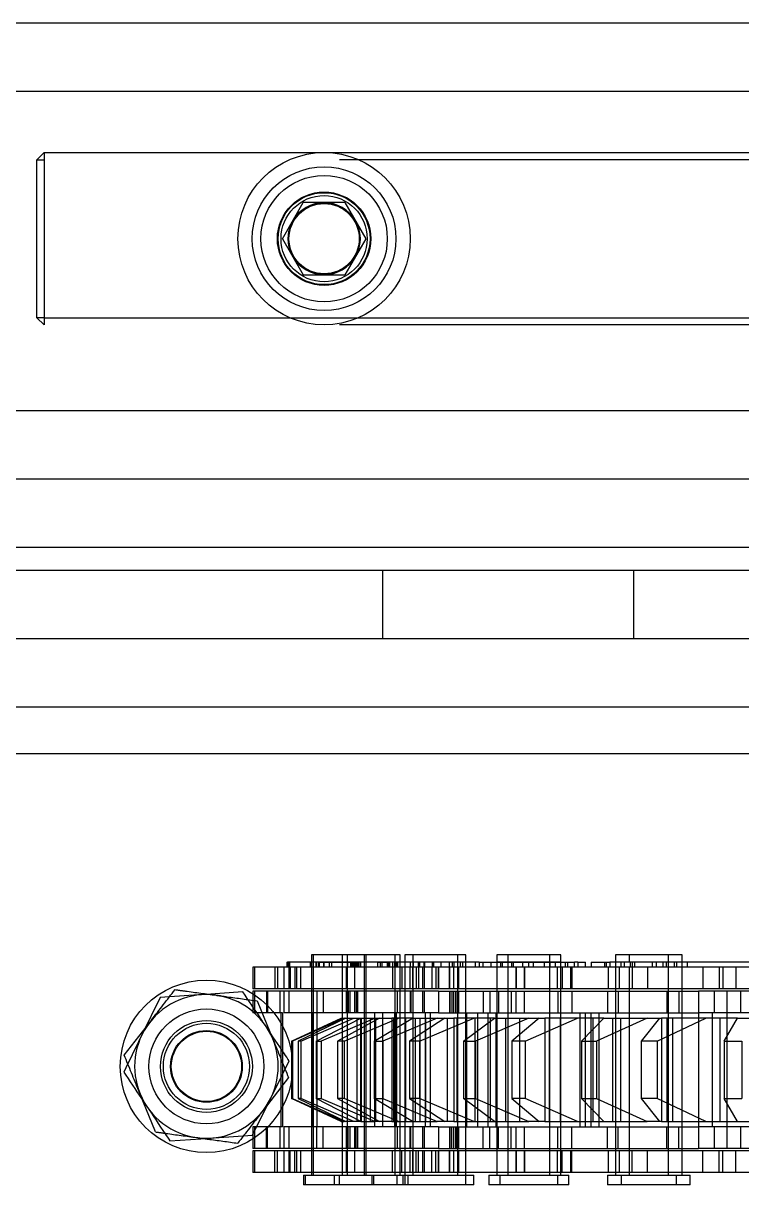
# Model space of a CAD drawing. Header units: metres. Extents: x 0 to 21025, y 0 to 14850.
# Drawn here: x 1991 to 2041.1, y 9293.4 to 9374.2 of the extents above; entities that cross this region are included whole.
import ezdxf

# ---------------------------------------------------------------- set-up
doc = ezdxf.new("R2010")
doc.units = ezdxf.units.M
doc.header["$LTSCALE"] = 25
doc.linetypes.add('HIDDEN2', pattern=[4.7625, 3.175, -1.5875])
doc.layers.add('SL4', color=4, linetype='Continuous')
doc.layers.add('ST1', color=7, linetype='HIDDEN2')

msp = doc.modelspace()

# ---------------------------------------------------------------- linework, layer by layer
at = {"layer": 'SL4'}
for p, q in [((2248.821, 9374.249), (1961.996, 9374.249)), ((2248.996, 9369.491), (1957.238, 9369.491)), ((2009.097, 9359.249), (2010.547, 9361.759)), ((2013.445, 9361.759), (2010.547, 9361.759)), ((2013.445, 9361.759), (2014.894, 9359.249)), ((2009.097, 9359.249), (2010.547, 9356.739)), ((2014.894, 9359.249), (2013.445, 9356.739)), ((2010.547, 9356.739), (2013.445, 9356.739)), ((2215.019, 9347.261), (1988.496, 9347.261)), ((2248.996, 9342.499), (1957.238, 9342.499)), ((2251.996, 9337.741), (1961.996, 9337.741)), ((2875.564, 9336.149), (1925.562, 9336.149)), ((2085.802, 9326.624), (1930.562, 9326.624)), ((2006.345, 9306.807), (2003.465, 9306.612)), ((2000.584, 9306.418), (1999.313, 9303.826)), ((2007.019, 9296.83), (2008.29, 9299.421)), ((2001.258, 9296.44), (2004.139, 9296.635))]:
    msp.add_line(p, q, dxfattribs=at)
for radius in [6, 5, 4.4]:
    msp.add_circle((2011.996, 9359.249), radius, dxfattribs=at)
for centre, radius, start, end in [((2011.996, 9359.249), 2.51, 90, 150), ((2011.996, 9359.249), 2.51, 30, 90), ((2011.996, 9359.249), 2.51, 150, 210), ((2011.996, 9359.249), 2.51, 330, 30), ((2011.996, 9359.249), 2.51, 210, 270), ((2011.996, 9359.249), 2.51, 270, 330), ((2003.802, 9301.624), 5, 93.86493, 153.86493), ((2003.802, 9301.624), 5, 33.86493, 93.86493), ((2003.802, 9301.624), 5, 333.86493, 33.86493), ((2003.802, 9301.624), 5, 153.86493, 213.86493), ((2003.802, 9301.624), 5, 213.86493, 273.86493), ((2003.802, 9301.624), 5, 273.86493, 333.86493)]:
    msp.add_arc(centre, radius, start, end, dxfattribs=at)
for points, knots in [([(2007.953, 9304.41), (2007.827, 9304.598), (2007.283, 9305.409), (2006.752, 9306.199), (2006.345, 9306.807)], [0, 0, 0, 0, 0.231849, 1, 1, 1, 1]), ([(2003.465, 9306.612), (2003.396, 9306.608), (2002.424, 9306.542), (2001.471, 9306.477), (2000.584, 9306.418)], [0, 0, 0, 0, 0.070201, 1, 1, 1, 1]), ([(2009.562, 9302.013), (2009.452, 9302.177), (2008.928, 9302.958), (2008.383, 9303.769), (2007.953, 9304.41)], [0, 0, 0, 0, 0.211001, 1, 1, 1, 1]), ([(1999.313, 9303.826), (1999.283, 9303.765), (1998.853, 9302.889), (1998.433, 9302.032), (1998.041, 9301.234)], [0, 0, 0, 0, 0.070201, 1, 1, 1, 1]), ([(2008.29, 9299.421), (2008.321, 9299.483), (2008.75, 9300.358), (2009.171, 9301.215), (2009.562, 9302.013)], [0, 0, 0, 0, 0.070201, 1, 1, 1, 1]), ([(1998.041, 9301.234), (1998.449, 9300.627), (1998.979, 9299.837), (1999.524, 9299.025), (1999.65, 9298.837)], [0, 0, 0, 0, 0.768151, 1, 1, 1, 1]), ([(1999.65, 9298.837), (2000.08, 9298.197), (2000.624, 9297.386), (2001.148, 9296.605), (2001.258, 9296.44)], [0, 0, 0, 0, 0.7889992, 1, 1, 1, 1]), ([(2004.139, 9296.635), (2004.207, 9296.64), (2005.18, 9296.705), (2006.133, 9296.77), (2007.019, 9296.83)], [0, 0, 0, 0, 0.070201, 1, 1, 1, 1])]:
    msp.add_open_spline(points, degree=3, knots=knots, dxfattribs=at)
at = {"layer": 'ST1'}
for p, q in [((2251.996, 9369.491), (1957.238, 9369.491)), ((1992.496, 9365.249), (1991.996, 9364.749)), ((1992.496, 9365.249), (2211.496, 9365.249)), ((1992.496, 9365.249), (1992.496, 9364.749)), ((1991.996, 9353.749), (1991.996, 9364.749)), ((1991.996, 9364.749), (1992.496, 9364.749)), ((2211.496, 9364.749), (1992.496, 9364.749)), ((1992.496, 9364.749), (1992.496, 9353.749)), ((1992.496, 9353.749), (1991.996, 9353.749)), ((1991.996, 9353.749), (1992.496, 9353.249)), ((1992.496, 9353.749), (2211.496, 9353.749)), ((1992.496, 9353.749), (1992.496, 9353.249)), ((2211.496, 9353.249), (1992.496, 9353.249)), ((2251.996, 9347.261), (1951.996, 9347.261)), ((2248.996, 9337.741), (1961.996, 9337.741)), ((2016.064, 9336.149), (2016.064, 9331.386)), ((2033.564, 9331.386), (2033.564, 9336.149)), ((2875.564, 9331.386), (1875.564, 9331.386)), ((2875.564, 9323.386), (1875.564, 9323.386)), ((2013.266, 9309.384), (2011.109, 9309.384)), ((2011.109, 9309.384), (2011.109, 9308.91)), ((2011.226, 9309.384), (2011.226, 9308.91)), ((2015.418, 9309.384), (2013.261, 9309.384)), ((2013.261, 9309.384), (2013.261, 9308.91)), ((2013.609, 9309.384), (2013.609, 9308.91)), ((2014.799, 9308.91), (2014.799, 9309.384)), ((2014.916, 9308.91), (2014.916, 9309.384)), ((2016.951, 9309.384), (2015.418, 9309.384)), ((2017.299, 9309.384), (2016.951, 9309.384)), ((2016.951, 9308.91), (2016.951, 9309.384)), ((2017.299, 9308.91), (2017.299, 9309.384)), ((2020.39, 9309.384), (2017.613, 9309.384)), ((2017.613, 9309.384), (2017.613, 9308.91)), ((2018.181, 9309.384), (2018.181, 9308.91)), ((2021.303, 9309.384), (2020.39, 9309.384)), ((2021.871, 9309.384), (2021.303, 9309.384)), ((2021.303, 9308.91), (2021.303, 9309.384)), ((2021.871, 9308.91), (2021.871, 9309.384)), ((2026.802, 9309.384), (2024.026, 9309.384)), ((2024.026, 9309.384), (2024.026, 9308.91)), ((2024.795, 9309.384), (2024.795, 9308.91)), ((2027.716, 9309.384), (2026.802, 9309.384)), ((2028.485, 9309.384), (2027.716, 9309.384)), ((2027.716, 9308.91), (2027.716, 9309.384)), ((2028.485, 9308.91), (2028.485, 9309.384)), ((2035.57, 9309.384), (2032.293, 9309.384)), ((2032.293, 9309.384), (2032.293, 9308.91)), ((2033.239, 9309.384), (2033.239, 9308.91)), ((2035.983, 9309.384), (2035.57, 9309.384)), ((2036.929, 9309.384), (2035.983, 9309.384)), ((2035.983, 9308.91), (2035.983, 9309.384)), ((2036.929, 9308.91), (2036.929, 9309.384)), ((2008.567, 9308.541), (2007.034, 9308.541)), ((2007.034, 9308.541), (2007.034, 9307.021)), ((2007.151, 9308.541), (2007.151, 9307.021)), ((2008.567, 9308.541), (2008.567, 9307.021)), ((2009.186, 9308.541), (2008.567, 9308.541)), ((2008.759, 9308.541), (2008.759, 9307.021)), ((2013.538, 9308.541), (2009.186, 9308.541)), ((2009.186, 9308.541), (2009.186, 9307.021)), ((2009.402, 9308.873), (2009.453, 9308.873)), ((2009.402, 9308.873), (2009.402, 9308.541)), ((2009.453, 9308.873), (2009.453, 9308.541)), ((2011.605, 9308.873), (2009.453, 9308.873)), ((2009.519, 9308.873), (2009.519, 9308.541)), ((2009.534, 9308.541), (2009.534, 9307.021)), ((2009.582, 9308.873), (2009.582, 9308.541)), ((2009.643, 9308.541), (2009.643, 9307.021)), ((2009.951, 9308.541), (2009.951, 9307.021)), ((2010.101, 9307.021), (2010.101, 9308.541)), ((2010.367, 9307.021), (2010.367, 9308.541)), ((2011.015, 9308.873), (2011.015, 9308.541)), ((2011.109, 9308.91), (2013.261, 9308.91)), ((2011.109, 9308.873), (2011.109, 9307.021)), ((2011.109, 9308.541), (2011.109, 9294.042)), ((2011.226, 9308.873), (2011.226, 9307.021)), ((2011.226, 9308.541), (2011.226, 9294.042)), ((2011.414, 9308.873), (2011.414, 9308.541)), ((2011.478, 9308.91), (2011.478, 9308.541)), ((2011.595, 9308.91), (2011.595, 9308.541)), ((2011.605, 9308.873), (2011.605, 9308.541)), ((2011.605, 9308.873), (2014.199, 9308.873)), ((2011.676, 9308.541), (2011.676, 9308.873)), ((2011.965, 9308.873), (2011.965, 9308.541)), ((2012.005, 9308.541), (2012.005, 9308.873)), ((2012.356, 9308.873), (2012.356, 9308.541)), ((2012.506, 9308.873), (2012.506, 9308.541)), ((2013.261, 9308.91), (2016.951, 9308.91)), ((2013.261, 9308.873), (2013.261, 9307.021)), ((2013.261, 9308.541), (2013.261, 9294.042)), ((2016.748, 9308.541), (2013.538, 9308.541)), ((2013.538, 9308.541), (2013.538, 9307.021)), ((2013.609, 9308.873), (2013.609, 9307.021)), ((2013.609, 9308.541), (2013.609, 9294.042)), ((2013.63, 9308.91), (2013.63, 9308.541)), ((2013.839, 9308.873), (2013.839, 9308.541)), ((2013.915, 9308.873), (2013.915, 9308.541)), ((2013.959, 9308.873), (2013.959, 9308.541)), ((2013.971, 9308.873), (2013.971, 9308.541)), ((2013.978, 9308.91), (2013.978, 9308.541)), ((2014.089, 9308.541), (2014.089, 9308.873)), ((2014.1, 9308.873), (2014.1, 9308.541)), ((2014.106, 9308.541), (2014.106, 9307.021)), ((2014.15, 9308.873), (2014.15, 9308.541)), ((2014.199, 9308.873), (2014.199, 9308.541)), ((2015.703, 9308.873), (2014.199, 9308.873)), ((2014.244, 9308.873), (2014.244, 9308.541)), ((2014.281, 9308.873), (2014.281, 9308.541)), ((2014.313, 9308.873), (2014.313, 9308.541)), ((2014.376, 9308.541), (2014.376, 9308.873)), ((2014.43, 9308.541), (2014.43, 9308.91)), ((2014.547, 9308.541), (2014.547, 9308.91)), ((2014.799, 9307.021), (2014.799, 9308.873)), ((2014.799, 9294.042), (2014.799, 9308.541)), ((2014.916, 9307.021), (2014.916, 9308.873)), ((2014.916, 9294.042), (2014.916, 9308.541)), ((2015.703, 9308.873), (2015.703, 9308.541)), ((2015.703, 9308.873), (2015.906, 9308.873)), ((2015.906, 9308.873), (2016.392, 9308.873)), ((2015.906, 9308.873), (2015.906, 9308.541)), ((2016.019, 9308.873), (2016.019, 9308.541)), ((2016.383, 9308.873), (2016.383, 9308.541)), ((2016.392, 9308.873), (2016.392, 9308.541)), ((2022.805, 9308.873), (2016.392, 9308.873)), ((2016.454, 9308.873), (2016.454, 9308.541)), ((2016.474, 9308.873), (2016.474, 9308.541)), ((2016.52, 9308.873), (2016.52, 9308.541)), ((2016.56, 9308.873), (2016.56, 9308.541)), ((2016.582, 9308.541), (2016.582, 9308.91)), ((2016.748, 9308.873), (2016.748, 9308.541)), ((2016.748, 9308.541), (2016.748, 9307.021)), ((2019.951, 9308.541), (2016.748, 9308.541)), ((2016.93, 9308.541), (2016.93, 9308.91)), ((2016.951, 9308.91), (2017.299, 9308.91)), ((2016.951, 9307.021), (2016.951, 9308.873)), ((2016.951, 9294.042), (2016.951, 9308.541)), ((2016.994, 9308.873), (2016.994, 9308.541)), ((2017.084, 9308.873), (2017.084, 9308.541)), ((2017.108, 9308.873), (2017.108, 9308.541)), ((2017.299, 9307.021), (2017.299, 9308.873)), ((2017.299, 9294.042), (2017.299, 9308.541)), ((2017.414, 9308.541), (2017.414, 9307.021)), ((2017.613, 9308.91), (2021.303, 9308.91)), ((2017.613, 9308.873), (2017.613, 9307.021)), ((2017.613, 9308.541), (2017.613, 9294.042)), ((2017.958, 9308.541), (2017.958, 9307.021)), ((2017.982, 9308.91), (2017.982, 9308.541)), ((2018.158, 9308.541), (2018.158, 9307.021)), ((2018.181, 9308.873), (2018.181, 9307.021)), ((2018.181, 9308.541), (2018.181, 9294.042)), ((2018.19, 9308.873), (2018.19, 9308.541)), ((2018.416, 9308.541), (2018.416, 9307.021)), ((2018.55, 9308.91), (2018.55, 9308.541)), ((2018.575, 9308.541), (2018.575, 9307.021)), ((2018.606, 9308.873), (2018.606, 9308.541)), ((2018.658, 9308.541), (2018.658, 9308.873)), ((2018.874, 9307.021), (2018.874, 9308.541)), ((2018.943, 9308.873), (2018.943, 9308.541)), ((2018.991, 9307.021), (2018.991, 9308.541)), ((2019.006, 9308.541), (2019.006, 9308.873)), ((2019.492, 9308.541), (2019.492, 9307.021)), ((2019.512, 9308.873), (2019.512, 9308.541)), ((2019.604, 9308.873), (2019.604, 9308.541)), ((2019.766, 9308.541), (2019.766, 9307.021)), ((2028.218, 9308.541), (2019.951, 9308.541)), ((2019.951, 9308.541), (2019.951, 9307.021)), ((2019.955, 9308.541), (2019.955, 9307.021)), ((2019.959, 9307.021), (2019.959, 9308.541)), ((2020.114, 9308.873), (2020.114, 9308.541)), ((2020.71, 9308.873), (2020.71, 9308.541)), ((2020.72, 9308.541), (2020.72, 9307.021)), ((2020.721, 9308.541), (2020.721, 9307.021)), ((2020.722, 9307.021), (2020.722, 9308.541)), ((2020.934, 9308.541), (2020.934, 9308.91)), ((2021.026, 9307.021), (2021.026, 9308.541)), ((2021.039, 9308.873), (2021.039, 9308.541)), ((2021.303, 9308.91), (2021.871, 9308.91)), ((2021.303, 9307.021), (2021.303, 9308.873)), ((2021.303, 9294.042), (2021.303, 9308.541)), ((2021.374, 9307.021), (2021.374, 9308.541)), ((2021.502, 9308.541), (2021.502, 9308.91)), ((2021.625, 9308.873), (2021.625, 9308.541)), ((2021.871, 9307.021), (2021.871, 9308.873)), ((2021.871, 9294.042), (2021.871, 9308.541)), ((2022.524, 9308.873), (2022.524, 9308.541)), ((2022.805, 9308.873), (2022.805, 9308.541)), ((2022.805, 9308.873), (2026.228, 9308.873)), ((2023.058, 9308.873), (2023.058, 9308.541)), ((2023.608, 9308.873), (2023.608, 9308.541)), ((2024.026, 9308.91), (2027.716, 9308.91)), ((2024.026, 9308.873), (2024.026, 9307.021)), ((2024.026, 9308.541), (2024.026, 9294.042)), ((2024.29, 9308.873), (2024.29, 9308.541)), ((2024.395, 9308.91), (2024.395, 9308.541)), ((2024.795, 9308.873), (2024.795, 9307.021)), ((2024.795, 9308.541), (2024.795, 9294.042)), ((2025.042, 9308.873), (2025.042, 9308.541)), ((2025.156, 9308.873), (2025.156, 9308.541)), ((2025.164, 9308.91), (2025.164, 9308.541)), ((2025.37, 9308.541), (2025.37, 9307.021)), ((2025.374, 9308.541), (2025.374, 9307.021)), ((2025.378, 9307.021), (2025.378, 9308.541)), ((2025.817, 9308.873), (2025.817, 9308.541)), ((2025.944, 9308.541), (2025.944, 9307.021)), ((2025.945, 9308.541), (2025.945, 9307.021)), ((2025.946, 9307.021), (2025.946, 9308.541)), ((2026.228, 9308.873), (2026.228, 9308.541)), ((2026.228, 9308.873), (2027.704, 9308.873)), ((2026.553, 9308.873), (2026.553, 9308.541)), ((2027.347, 9308.541), (2027.347, 9308.91)), ((2027.704, 9308.873), (2027.704, 9308.541)), ((2027.704, 9308.873), (2028.776, 9308.873)), ((2027.716, 9308.91), (2028.485, 9308.91)), ((2027.716, 9307.021), (2027.716, 9308.873)), ((2027.716, 9294.042), (2027.716, 9308.541)), ((2028.116, 9308.541), (2028.116, 9308.91)), ((2033.45, 9308.541), (2028.218, 9308.541)), ((2028.218, 9308.541), (2028.218, 9307.021)), ((2028.485, 9307.021), (2028.485, 9308.873)), ((2028.485, 9294.042), (2028.485, 9308.541)), ((2028.58, 9308.541), (2028.58, 9307.021)), ((2028.776, 9308.873), (2028.776, 9308.541)), ((2028.776, 9308.873), (2029.423, 9308.873)), ((2028.937, 9308.873), (2028.937, 9308.541)), ((2029.164, 9308.541), (2029.164, 9307.021)), ((2029.252, 9308.541), (2029.252, 9307.021)), ((2029.673, 9308.873), (2029.423, 9308.873)), ((2029.423, 9308.541), (2029.423, 9308.873)), ((2029.673, 9308.873), (2029.673, 9308.541)), ((2029.673, 9308.873), (2030.192, 9308.873)), ((2030.192, 9308.541), (2030.192, 9308.873)), ((2030.586, 9308.873), (2031.898, 9308.873)), ((2030.586, 9308.873), (2030.586, 9308.541)), ((2031.532, 9308.873), (2031.532, 9308.541)), ((2031.63, 9308.873), (2031.63, 9308.541)), ((2031.791, 9307.021), (2031.791, 9308.541)), ((2031.898, 9308.873), (2031.898, 9308.541)), ((2041.753, 9308.873), (2031.898, 9308.873)), ((2032.293, 9308.91), (2035.983, 9308.91)), ((2032.293, 9308.873), (2032.293, 9307.021)), ((2032.293, 9308.541), (2032.293, 9294.042)), ((2032.56, 9307.021), (2032.56, 9308.541)), ((2032.662, 9308.91), (2032.662, 9308.541)), ((2032.895, 9308.873), (2032.895, 9308.541)), ((2033.239, 9308.541), (2033.239, 9307.021)), ((2033.239, 9308.541), (2033.239, 9294.042)), ((2033.303, 9308.873), (2033.303, 9308.541)), ((2033.449, 9308.873), (2033.449, 9308.541)), ((2033.45, 9308.541), (2033.45, 9307.021)), ((2038.378, 9308.541), (2033.45, 9308.541)), ((2033.608, 9308.91), (2033.608, 9308.541)), ((2034.506, 9308.541), (2034.506, 9307.021)), ((2034.836, 9308.873), (2034.836, 9308.541)), ((2035.122, 9308.873), (2035.122, 9308.541)), ((2035.614, 9308.541), (2035.614, 9308.91)), ((2035.814, 9308.873), (2035.814, 9308.541)), ((2035.952, 9308.873), (2035.952, 9308.541)), ((2035.983, 9308.91), (2036.929, 9308.91)), ((2035.983, 9307.021), (2035.983, 9308.873)), ((2035.983, 9294.042), (2035.983, 9308.541)), ((2036.378, 9308.873), (2036.378, 9308.541)), ((2036.56, 9308.541), (2036.56, 9308.91)), ((2036.905, 9308.873), (2036.905, 9308.541)), ((2036.929, 9307.021), (2036.929, 9308.873)), ((2036.929, 9294.042), (2036.929, 9308.541)), ((2037.273, 9308.873), (2037.273, 9308.541)), ((2038.378, 9308.541), (2038.378, 9307.021)), ((2049.201, 9308.541), (2038.378, 9308.541)), ((2039.507, 9308.541), (2039.507, 9307.021)), ((2039.753, 9308.541), (2039.753, 9307.021)), ((2040.664, 9308.541), (2040.664, 9307.021)), ((2008.567, 9307.021), (2007.034, 9307.021)), ((2009.186, 9306.869), (2007.034, 9306.869)), ((2007.034, 9306.869), (2007.034, 9305.349)), ((2007.151, 9306.869), (2007.151, 9305.349)), ((2007.987, 9306.869), (2007.987, 9305.349)), ((2008.045, 9306.869), (2008.045, 9305.349)), ((2009.186, 9307.021), (2008.567, 9307.021)), ((2008.94, 9305.349), (2008.94, 9306.869)), ((2013.538, 9307.021), (2009.186, 9307.021)), ((2011.5, 9306.869), (2009.186, 9306.869)), ((2009.186, 9306.869), (2009.186, 9305.349)), ((2009.534, 9306.869), (2009.534, 9305.349)), ((2011.109, 9306.869), (2011.109, 9305.349)), ((2011.226, 9306.869), (2011.226, 9305.349)), ((2011.5, 9306.869), (2011.5, 9305.349)), ((2013.538, 9306.869), (2011.5, 9306.869)), ((2011.936, 9306.869), (2011.936, 9305.349)), ((2013.261, 9306.869), (2013.261, 9305.349)), ((2016.748, 9307.021), (2013.538, 9307.021)), ((2019.951, 9306.869), (2013.538, 9306.869)), ((2013.538, 9306.869), (2013.538, 9305.349)), ((2013.609, 9306.869), (2013.609, 9305.349)), ((2013.676, 9306.869), (2013.676, 9305.349)), ((2013.814, 9305.349), (2013.814, 9306.869)), ((2014.106, 9306.869), (2014.106, 9305.349)), ((2014.222, 9306.869), (2014.222, 9305.349)), ((2014.337, 9305.349), (2014.337, 9306.869)), ((2014.799, 9305.349), (2014.799, 9306.869)), ((2014.916, 9305.349), (2014.916, 9306.869)), ((2019.951, 9307.021), (2016.748, 9307.021)), ((2016.951, 9305.349), (2016.951, 9306.869)), ((2017.085, 9306.869), (2017.085, 9305.349)), ((2017.299, 9305.349), (2017.299, 9306.869)), ((2017.613, 9306.869), (2017.613, 9305.349)), ((2017.979, 9306.869), (2017.979, 9305.349)), ((2018.038, 9306.869), (2018.038, 9305.349)), ((2018.181, 9306.869), (2018.181, 9305.349)), ((2018.874, 9305.349), (2018.874, 9306.869)), ((2018.991, 9305.349), (2018.991, 9306.869)), ((2028.218, 9307.021), (2019.951, 9307.021)), ((2019.951, 9306.869), (2024.145, 9306.869)), ((2019.951, 9306.869), (2019.951, 9305.349)), ((2020.72, 9306.869), (2020.72, 9305.349)), ((2020.75, 9306.869), (2020.75, 9305.349)), ((2020.888, 9306.869), (2020.888, 9305.349)), ((2021.026, 9305.349), (2021.026, 9306.869)), ((2021.143, 9306.869), (2021.143, 9305.349)), ((2021.259, 9306.869), (2021.259, 9305.349)), ((2021.303, 9305.349), (2021.303, 9306.869)), ((2021.374, 9305.349), (2021.374, 9306.869)), ((2021.871, 9305.349), (2021.871, 9306.869)), ((2023.064, 9306.869), (2023.064, 9305.349)), ((2023.545, 9306.869), (2023.545, 9305.349)), ((2024.026, 9306.869), (2024.026, 9305.349)), ((2024.145, 9306.869), (2024.145, 9305.349)), ((2024.145, 9306.869), (2028.278, 9306.869)), ((2024.795, 9306.869), (2024.795, 9305.349)), ((2025.019, 9306.869), (2025.019, 9305.349)), ((2025.378, 9305.349), (2025.378, 9306.869)), ((2025.946, 9305.349), (2025.946, 9306.869)), ((2027.716, 9305.349), (2027.716, 9306.869)), ((2033.45, 9307.021), (2028.218, 9307.021)), ((2028.278, 9306.869), (2028.278, 9305.349)), ((2028.278, 9306.869), (2038.073, 9306.869)), ((2028.485, 9305.349), (2028.485, 9306.869)), ((2029.241, 9306.869), (2029.241, 9305.349)), ((2031.731, 9306.869), (2031.731, 9305.349)), ((2032.293, 9306.869), (2032.293, 9305.349)), ((2032.484, 9306.869), (2032.484, 9305.349)), ((2033.239, 9306.869), (2033.239, 9305.349)), ((2038.378, 9307.021), (2033.45, 9307.021)), ((2035.864, 9306.869), (2035.864, 9305.349)), ((2035.983, 9305.349), (2035.983, 9306.869)), ((2036.706, 9306.869), (2036.706, 9305.349)), ((2036.929, 9305.349), (2036.929, 9306.869)), ((2044.367, 9306.869), (2038.073, 9306.869)), ((2038.073, 9306.869), (2038.073, 9305.349)), ((2049.201, 9307.021), (2038.378, 9307.021)), ((2039.166, 9306.869), (2039.166, 9305.349)), ((2040.058, 9305.349), (2040.058, 9306.869)), ((2041.004, 9305.349), (2041.004, 9306.869)), ((2007.339, 9306.187), (2008.43, 9303.514)), ((2009.111, 9305.349), (2007.034, 9305.349)), ((2008.994, 9305.349), (2008.994, 9297.419)), ((2009.111, 9305.349), (2009.111, 9297.419)), ((2011.5, 9305.349), (2009.186, 9305.349)), ((2011.109, 9305.349), (2011.109, 9297.419)), ((2011.146, 9305.349), (2011.146, 9297.419)), ((2011.226, 9305.349), (2011.226, 9297.419)), ((2011.494, 9305.349), (2011.494, 9297.419)), ((2013.538, 9305.349), (2011.5, 9305.349)), ((2013.261, 9305.349), (2013.261, 9297.419)), ((2019.951, 9305.349), (2013.538, 9305.349)), ((2013.609, 9305.349), (2013.609, 9297.419)), ((2014.799, 9297.419), (2014.799, 9305.349)), ((2014.916, 9297.419), (2014.916, 9305.349)), ((2015.498, 9305.349), (2015.498, 9297.419)), ((2016.066, 9305.349), (2016.066, 9297.419)), ((2016.914, 9297.419), (2016.914, 9305.349)), ((2016.951, 9297.419), (2016.951, 9305.349)), ((2017.031, 9297.419), (2017.031, 9305.349)), ((2017.299, 9297.419), (2017.299, 9305.349)), ((2017.613, 9305.349), (2017.613, 9297.419)), ((2018.181, 9305.349), (2018.181, 9297.419)), ((2019.066, 9297.419), (2019.066, 9305.349)), ((2019.414, 9297.419), (2019.414, 9305.349)), ((2019.951, 9305.349), (2024.145, 9305.349)), ((2021.303, 9297.419), (2021.303, 9305.349)), ((2021.871, 9297.419), (2021.871, 9305.349)), ((2021.911, 9305.349), (2021.911, 9297.419)), ((2022.68, 9305.349), (2022.68, 9297.419)), ((2023.418, 9297.419), (2023.418, 9305.349)), ((2023.986, 9297.419), (2023.986, 9305.349)), ((2024.026, 9305.349), (2024.026, 9297.419)), ((2024.145, 9305.349), (2028.278, 9305.349)), ((2024.795, 9305.349), (2024.795, 9297.419)), ((2027.716, 9297.419), (2027.716, 9305.349)), ((2028.278, 9305.349), (2038.073, 9305.349)), ((2028.485, 9297.419), (2028.485, 9305.349)), ((2029.831, 9297.419), (2029.831, 9305.349)), ((2030.178, 9305.349), (2030.178, 9297.419)), ((2030.6, 9297.419), (2030.6, 9305.349)), ((2031.124, 9305.349), (2031.124, 9297.419)), ((2032.293, 9305.349), (2032.293, 9297.419)), ((2033.239, 9305.349), (2033.239, 9297.419)), ((2035.983, 9297.419), (2035.983, 9305.349)), ((2036.929, 9297.419), (2036.929, 9305.349)), ((2044.367, 9305.349), (2038.073, 9305.349)), ((2038.098, 9297.419), (2038.098, 9305.349)), ((2039.044, 9297.419), (2039.044, 9305.349)), ((2040.033, 9305.349), (2040.033, 9297.419)), ((1998.081, 9302.405), (1999.85, 9304.687)), ((2009.725, 9303.384), (2013.178, 9304.984)), ((2013.396, 9304.984), (2009.8, 9303.384)), ((2013.504, 9304.984), (2010.185, 9303.384)), ((2010.378, 9303.384), (2014.059, 9304.984)), ((2011.444, 9303.384), (2014.559, 9304.984)), ((2015.545, 9304.984), (2011.787, 9303.384)), ((2015.863, 9304.984), (2012.928, 9303.384)), ((2013.178, 9304.984), (2013.396, 9304.984)), ((2013.383, 9303.384), (2017.174, 9304.984)), ((2013.396, 9304.984), (2014.531, 9304.984)), ((2014.282, 9304.984), (2014.282, 9297.784)), ((2014.531, 9304.984), (2014.531, 9297.784)), ((2014.559, 9304.984), (2015.545, 9304.984)), ((2014.576, 9304.984), (2014.576, 9297.784)), ((2015.209, 9304.984), (2015.209, 9297.784)), ((2015.482, 9303.384), (2018.158, 9304.984)), ((2015.545, 9304.984), (2016.704, 9304.984)), ((2015.582, 9304.984), (2015.582, 9297.784)), ((2019.879, 9304.984), (2016.08, 9303.384)), ((2016.704, 9304.984), (2016.704, 9297.784)), ((2018.158, 9304.984), (2016.704, 9304.984)), ((2016.839, 9304.984), (2016.839, 9297.784)), ((2017.058, 9297.784), (2017.058, 9304.984)), ((2017.697, 9297.784), (2017.697, 9304.984)), ((2020.398, 9304.984), (2017.941, 9303.384)), ((2018.158, 9304.984), (2019.879, 9304.984)), ((2018.333, 9304.984), (2018.333, 9297.784)), ((2018.645, 9303.384), (2022.423, 9304.984)), ((2018.684, 9297.784), (2018.684, 9304.984)), ((2019.067, 9304.984), (2019.067, 9297.784)), ((2019.879, 9304.984), (2021.026, 9304.984)), ((2020.582, 9297.784), (2020.582, 9304.984)), ((2021.026, 9304.984), (2021.026, 9297.784)), ((2023.859, 9304.984), (2021.026, 9304.984)), ((2021.247, 9304.984), (2021.247, 9297.784)), ((2021.708, 9303.384), (2023.859, 9304.984)), ((2022.525, 9297.784), (2022.525, 9304.984)), ((2026.26, 9304.984), (2022.542, 9303.384)), ((2023.554, 9304.984), (2023.554, 9297.784)), ((2023.859, 9304.984), (2026.26, 9304.984)), ((2024.624, 9304.984), (2024.624, 9297.784)), ((2026.963, 9304.984), (2025.064, 9303.384)), ((2025.62, 9297.784), (2025.62, 9304.984)), ((2025.993, 9303.384), (2029.637, 9304.984)), ((2026.26, 9304.984), (2027.358, 9304.984)), ((2027.358, 9304.984), (2027.358, 9297.784)), ((2031.479, 9304.984), (2027.358, 9304.984)), ((2027.657, 9304.984), (2027.657, 9297.784)), ((2028.456, 9297.784), (2028.456, 9304.984)), ((2029.923, 9303.384), (2031.479, 9304.984)), ((2030.703, 9304.984), (2030.703, 9297.784)), ((2034.483, 9304.984), (2030.965, 9303.384)), ((2031.479, 9304.984), (2034.483, 9304.984)), ((2032.076, 9304.984), (2032.076, 9297.784)), ((2032.649, 9297.784), (2032.649, 9304.984)), ((2035.347, 9304.984), (2034.067, 9303.384)), ((2034.483, 9304.984), (2035.497, 9304.984)), ((2035.191, 9303.384), (2038.585, 9304.984)), ((2035.497, 9304.984), (2035.497, 9297.784)), ((2040.774, 9304.984), (2035.497, 9304.984)), ((2035.865, 9304.984), (2035.865, 9297.784)), ((2036.286, 9297.784), (2036.286, 9304.984)), ((2039.551, 9304.984), (2039.551, 9297.784)), ((2039.861, 9303.384), (2040.774, 9304.984)), ((2040.774, 9304.984), (2044.283, 9304.984)), ((2009.725, 9303.384), (2009.8, 9303.384)), ((2009.725, 9303.384), (2009.725, 9299.384)), ((2009.8, 9303.384), (2009.8, 9299.384)), ((2010.185, 9303.384), (2010.185, 9299.384)), ((2010.378, 9303.384), (2010.185, 9303.384)), ((2010.378, 9303.384), (2010.378, 9299.384)), ((2011.444, 9303.384), (2011.787, 9303.384)), ((2011.444, 9303.384), (2011.444, 9299.384)), ((2011.787, 9303.384), (2011.787, 9299.384)), ((2012.928, 9303.384), (2012.928, 9299.384)), ((2013.383, 9303.384), (2012.928, 9303.384)), ((2013.383, 9303.384), (2013.383, 9299.384)), ((2015.482, 9303.384), (2016.08, 9303.384)), ((2015.482, 9303.384), (2015.482, 9299.384)), ((2016.08, 9303.384), (2016.08, 9299.384)), ((2017.941, 9303.384), (2017.941, 9299.384)), ((2018.645, 9303.384), (2017.941, 9303.384)), ((2018.645, 9303.384), (2018.645, 9299.384)), ((2021.708, 9303.384), (2022.542, 9303.384)), ((2021.708, 9303.384), (2021.708, 9299.384)), ((2022.542, 9303.384), (2022.542, 9299.384)), ((2025.064, 9303.384), (2025.064, 9299.384)), ((2025.993, 9303.384), (2025.064, 9303.384)), ((2025.993, 9303.384), (2025.993, 9299.384)), ((2029.923, 9303.384), (2030.965, 9303.384)), ((2029.923, 9303.384), (2029.923, 9299.384)), ((2030.965, 9303.384), (2030.965, 9299.384)), ((2034.067, 9303.384), (2034.067, 9299.384)), ((2035.191, 9303.384), (2034.067, 9303.384)), ((2035.191, 9303.384), (2035.191, 9299.384)), ((2039.861, 9303.384), (2041.079, 9303.384)), ((2039.861, 9303.384), (2039.861, 9299.384)), ((2041.079, 9303.384), (2041.079, 9299.384)), ((2009.522, 9300.842), (2007.753, 9298.56)), ((2000.265, 9297.06), (1999.173, 9299.733)), ((2013.178, 9297.784), (2009.725, 9299.384)), ((2009.725, 9299.384), (2009.8, 9299.384)), ((2009.8, 9299.384), (2013.396, 9297.784)), ((2010.185, 9299.384), (2013.504, 9297.784)), ((2010.378, 9299.384), (2010.185, 9299.384)), ((2014.059, 9297.784), (2010.378, 9299.384)), ((2014.559, 9297.784), (2011.444, 9299.384)), ((2011.444, 9299.384), (2011.787, 9299.384)), ((2011.787, 9299.384), (2015.545, 9297.784)), ((2012.928, 9299.384), (2015.863, 9297.784)), ((2013.383, 9299.384), (2012.928, 9299.384)), ((2017.174, 9297.784), (2013.383, 9299.384)), ((2018.158, 9297.784), (2015.482, 9299.384)), ((2015.482, 9299.384), (2016.08, 9299.384)), ((2016.08, 9299.384), (2019.879, 9297.784)), ((2017.941, 9299.384), (2020.398, 9297.784)), ((2018.645, 9299.384), (2017.941, 9299.384)), ((2022.423, 9297.784), (2018.645, 9299.384)), ((2023.859, 9297.784), (2021.708, 9299.384)), ((2021.708, 9299.384), (2022.542, 9299.384)), ((2022.542, 9299.384), (2026.26, 9297.784)), ((2025.064, 9299.384), (2026.963, 9297.784)), ((2025.993, 9299.384), (2025.064, 9299.384)), ((2029.637, 9297.784), (2025.993, 9299.384)), ((2031.479, 9297.784), (2029.923, 9299.384)), ((2029.923, 9299.384), (2030.965, 9299.384)), ((2030.965, 9299.384), (2034.483, 9297.784)), ((2034.067, 9299.384), (2035.347, 9297.784)), ((2035.191, 9299.384), (2034.067, 9299.384)), ((2038.585, 9297.784), (2035.191, 9299.384)), ((2039.861, 9299.384), (2041.079, 9299.384)), ((2040.774, 9297.784), (2039.861, 9299.384)), ((2009.111, 9297.419), (2007.034, 9297.419)), ((2007.034, 9297.419), (2007.034, 9295.899)), ((2007.151, 9297.419), (2007.151, 9295.899)), ((2007.987, 9295.899), (2007.987, 9297.419)), ((2008.045, 9295.899), (2008.045, 9297.419)), ((2008.94, 9295.899), (2008.94, 9297.419)), ((2011.5, 9297.419), (2009.186, 9297.419)), ((2009.186, 9297.419), (2009.186, 9295.899)), ((2009.534, 9297.419), (2009.534, 9295.899)), ((2011.109, 9297.419), (2011.109, 9295.899)), ((2011.226, 9297.419), (2011.226, 9295.899)), ((2011.5, 9295.899), (2011.5, 9297.419)), ((2013.538, 9297.419), (2011.5, 9297.419)), ((2011.936, 9295.899), (2011.936, 9297.419)), ((2013.178, 9297.784), (2013.396, 9297.784)), ((2013.261, 9297.419), (2013.261, 9295.899)), ((2014.531, 9297.784), (2013.396, 9297.784)), ((2019.951, 9297.419), (2013.538, 9297.419)), ((2013.538, 9297.419), (2013.538, 9295.899)), ((2013.609, 9297.419), (2013.609, 9295.899)), ((2013.676, 9295.899), (2013.676, 9297.419)), ((2013.814, 9295.899), (2013.814, 9297.419)), ((2014.106, 9297.419), (2014.106, 9295.899)), ((2014.222, 9295.899), (2014.222, 9297.419)), ((2014.337, 9295.899), (2014.337, 9297.419)), ((2014.559, 9297.784), (2015.545, 9297.784)), ((2014.799, 9295.899), (2014.799, 9297.419)), ((2014.916, 9295.899), (2014.916, 9297.419)), ((2016.704, 9297.784), (2015.545, 9297.784)), ((2016.704, 9297.784), (2018.158, 9297.784)), ((2016.951, 9295.899), (2016.951, 9297.419)), ((2017.085, 9297.419), (2017.085, 9295.899)), ((2017.299, 9295.899), (2017.299, 9297.419)), ((2017.613, 9297.419), (2017.613, 9295.899)), ((2017.979, 9295.899), (2017.979, 9297.419)), ((2018.038, 9295.899), (2018.038, 9297.419)), ((2018.158, 9297.784), (2019.879, 9297.784)), ((2018.181, 9297.419), (2018.181, 9295.899)), ((2018.874, 9295.899), (2018.874, 9297.419)), ((2018.991, 9295.899), (2018.991, 9297.419)), ((2021.026, 9297.784), (2019.879, 9297.784)), ((2019.951, 9297.419), (2024.145, 9297.419)), ((2019.951, 9297.419), (2019.951, 9295.899)), ((2020.72, 9297.419), (2020.72, 9295.899)), ((2020.75, 9297.419), (2020.75, 9295.899)), ((2020.888, 9295.899), (2020.888, 9297.419)), ((2021.026, 9297.784), (2023.859, 9297.784)), ((2021.026, 9295.899), (2021.026, 9297.419)), ((2021.143, 9297.419), (2021.143, 9295.899)), ((2021.259, 9295.899), (2021.259, 9297.419)), ((2021.303, 9295.899), (2021.303, 9297.419)), ((2021.374, 9295.899), (2021.374, 9297.419)), ((2021.871, 9295.899), (2021.871, 9297.419)), ((2023.064, 9295.899), (2023.064, 9297.419)), ((2023.545, 9295.899), (2023.545, 9297.419)), ((2023.859, 9297.784), (2026.26, 9297.784)), ((2024.026, 9297.419), (2024.026, 9295.899)), ((2024.145, 9295.899), (2024.145, 9297.419)), ((2024.145, 9297.419), (2028.278, 9297.419)), ((2024.795, 9297.419), (2024.795, 9295.899)), ((2025.019, 9295.899), (2025.019, 9297.419)), ((2025.378, 9295.899), (2025.378, 9297.419)), ((2025.946, 9295.899), (2025.946, 9297.419)), ((2027.358, 9297.784), (2026.26, 9297.784)), ((2027.358, 9297.784), (2031.479, 9297.784)), ((2027.716, 9295.899), (2027.716, 9297.419)), ((2028.278, 9295.899), (2028.278, 9297.419)), ((2028.278, 9297.419), (2038.073, 9297.419)), ((2028.485, 9295.899), (2028.485, 9297.419)), ((2029.241, 9295.899), (2029.241, 9297.419)), ((2031.479, 9297.784), (2034.483, 9297.784)), ((2031.731, 9295.899), (2031.731, 9297.419)), ((2032.293, 9297.419), (2032.293, 9295.899)), ((2032.484, 9295.899), (2032.484, 9297.419)), ((2033.239, 9297.419), (2033.239, 9295.899)), ((2035.497, 9297.784), (2034.483, 9297.784)), ((2035.497, 9297.784), (2040.774, 9297.784)), ((2035.864, 9295.899), (2035.864, 9297.419)), ((2035.983, 9295.899), (2035.983, 9297.419)), ((2036.706, 9295.899), (2036.706, 9297.419)), ((2036.929, 9295.899), (2036.929, 9297.419)), ((2044.367, 9297.419), (2038.073, 9297.419)), ((2038.073, 9297.419), (2038.073, 9295.899)), ((2039.166, 9297.419), (2039.166, 9295.899)), ((2040.058, 9295.899), (2040.058, 9297.419)), ((2040.774, 9297.784), (2044.283, 9297.784)), ((2041.004, 9295.899), (2041.004, 9297.419)), ((2009.186, 9295.899), (2007.034, 9295.899)), ((2008.567, 9295.747), (2007.034, 9295.747)), ((2007.034, 9295.747), (2007.034, 9294.227)), ((2007.151, 9295.747), (2007.151, 9294.227)), ((2008.567, 9294.227), (2008.567, 9295.747)), ((2009.186, 9295.747), (2008.567, 9295.747)), ((2008.759, 9294.227), (2008.759, 9295.747)), ((2011.5, 9295.899), (2009.186, 9295.899)), ((2013.538, 9295.747), (2009.186, 9295.747)), ((2009.186, 9295.747), (2009.186, 9294.227)), ((2009.534, 9295.747), (2009.534, 9294.227)), ((2009.643, 9294.227), (2009.643, 9295.747)), ((2009.951, 9294.227), (2009.951, 9295.747)), ((2010.101, 9294.227), (2010.101, 9295.747)), ((2010.367, 9294.227), (2010.367, 9295.747)), ((2011.109, 9295.747), (2011.109, 9294.227)), ((2011.226, 9295.747), (2011.226, 9294.227)), ((2013.538, 9295.899), (2011.5, 9295.899)), ((2013.261, 9295.747), (2013.261, 9294.227)), ((2019.951, 9295.899), (2013.538, 9295.899)), ((2016.748, 9295.747), (2013.538, 9295.747)), ((2013.538, 9295.747), (2013.538, 9294.227)), ((2013.609, 9295.747), (2013.609, 9294.227)), ((2014.106, 9295.747), (2014.106, 9294.227)), ((2014.799, 9294.227), (2014.799, 9295.747)), ((2014.916, 9294.227), (2014.916, 9295.747)), ((2016.748, 9294.227), (2016.748, 9295.747)), ((2019.951, 9295.747), (2016.748, 9295.747)), ((2016.951, 9294.227), (2016.951, 9295.747)), ((2017.299, 9294.227), (2017.299, 9295.747)), ((2017.414, 9294.227), (2017.414, 9295.747)), ((2017.613, 9295.747), (2017.613, 9294.227)), ((2017.958, 9295.747), (2017.958, 9294.227)), ((2018.158, 9295.747), (2018.158, 9294.227)), ((2018.181, 9295.747), (2018.181, 9294.227)), ((2018.416, 9294.227), (2018.416, 9295.747)), ((2018.575, 9294.227), (2018.575, 9295.747)), ((2018.874, 9294.227), (2018.874, 9295.747)), ((2018.991, 9294.227), (2018.991, 9295.747)), ((2019.492, 9294.227), (2019.492, 9295.747)), ((2019.766, 9294.227), (2019.766, 9295.747)), ((2019.951, 9295.899), (2024.145, 9295.899)), ((2028.218, 9295.747), (2019.951, 9295.747)), ((2019.951, 9295.747), (2019.951, 9294.227)), ((2019.955, 9294.227), (2019.955, 9295.747)), ((2019.959, 9294.227), (2019.959, 9295.747)), ((2020.72, 9295.747), (2020.72, 9294.227)), ((2020.721, 9294.227), (2020.721, 9295.747)), ((2020.722, 9294.227), (2020.722, 9295.747)), ((2021.026, 9294.227), (2021.026, 9295.747)), ((2021.303, 9294.227), (2021.303, 9295.747)), ((2021.374, 9294.227), (2021.374, 9295.747)), ((2021.871, 9294.227), (2021.871, 9295.747)), ((2024.026, 9295.747), (2024.026, 9294.227)), ((2024.145, 9295.899), (2028.278, 9295.899)), ((2024.795, 9295.747), (2024.795, 9294.227)), ((2025.37, 9295.747), (2025.37, 9294.227)), ((2025.374, 9294.227), (2025.374, 9295.747)), ((2025.378, 9294.227), (2025.378, 9295.747)), ((2025.944, 9295.747), (2025.944, 9294.227)), ((2025.945, 9294.227), (2025.945, 9295.747)), ((2025.946, 9294.227), (2025.946, 9295.747)), ((2027.716, 9294.227), (2027.716, 9295.747)), ((2033.45, 9295.747), (2028.218, 9295.747)), ((2028.218, 9295.747), (2028.218, 9294.227)), ((2028.278, 9295.899), (2038.073, 9295.899)), ((2028.485, 9294.227), (2028.485, 9295.747)), ((2028.58, 9294.227), (2028.58, 9295.747)), ((2029.164, 9295.747), (2029.164, 9294.227)), ((2029.252, 9294.227), (2029.252, 9295.747)), ((2031.791, 9294.227), (2031.791, 9295.747)), ((2032.293, 9295.747), (2032.293, 9294.227)), ((2032.56, 9294.227), (2032.56, 9295.747)), ((2033.239, 9295.747), (2033.239, 9294.227)), ((2033.45, 9294.227), (2033.45, 9295.747)), ((2038.378, 9295.747), (2033.45, 9295.747)), ((2034.506, 9294.227), (2034.506, 9295.747)), ((2035.983, 9294.227), (2035.983, 9295.747)), ((2036.929, 9294.227), (2036.929, 9295.747)), ((2044.367, 9295.899), (2038.073, 9295.899)), ((2038.378, 9294.227), (2038.378, 9295.747)), ((2049.201, 9295.747), (2038.378, 9295.747)), ((2039.507, 9294.227), (2039.507, 9295.747)), ((2039.753, 9294.227), (2039.753, 9295.747)), ((2040.664, 9294.227), (2040.664, 9295.747)), ((2008.567, 9294.227), (2007.034, 9294.227)), ((2009.186, 9294.227), (2008.567, 9294.227)), ((2013.538, 9294.227), (2009.186, 9294.227)), ((2010.555, 9294.042), (2012.707, 9294.042)), ((2010.555, 9294.042), (2010.555, 9293.384)), ((2010.673, 9294.042), (2010.673, 9293.384)), ((2012.707, 9294.042), (2015.512, 9294.042)), ((2012.707, 9294.042), (2012.707, 9293.384)), ((2013.056, 9294.042), (2013.056, 9293.384)), ((2016.748, 9294.227), (2013.538, 9294.227)), ((2015.352, 9293.384), (2015.352, 9294.042)), ((2015.47, 9293.384), (2015.47, 9294.042)), ((2015.512, 9294.042), (2017.06, 9294.042)), ((2019.951, 9294.227), (2016.748, 9294.227)), ((2017.06, 9294.042), (2020.669, 9294.042)), ((2017.06, 9294.042), (2017.06, 9293.384)), ((2017.504, 9293.384), (2017.504, 9294.042)), ((2017.628, 9294.042), (2017.628, 9293.384)), ((2017.853, 9293.384), (2017.853, 9294.042)), ((2028.218, 9294.227), (2019.951, 9294.227)), ((2020.669, 9294.042), (2021.857, 9294.042)), ((2021.857, 9294.042), (2022.425, 9294.042)), ((2021.857, 9293.384), (2021.857, 9294.042)), ((2022.425, 9293.384), (2022.425, 9294.042)), ((2023.472, 9294.042), (2027.082, 9294.042)), ((2023.472, 9294.042), (2023.472, 9293.384)), ((2024.242, 9294.042), (2024.242, 9293.384)), ((2027.082, 9294.042), (2028.269, 9294.042)), ((2033.45, 9294.227), (2028.218, 9294.227)), ((2028.269, 9294.042), (2029.039, 9294.042)), ((2028.269, 9293.384), (2028.269, 9294.042)), ((2029.039, 9293.384), (2029.039, 9294.042)), ((2031.739, 9294.042), (2035.999, 9294.042)), ((2031.739, 9294.042), (2031.739, 9293.384)), ((2032.686, 9294.042), (2032.686, 9293.384)), ((2038.378, 9294.227), (2033.45, 9294.227)), ((2035.999, 9294.042), (2036.536, 9294.042)), ((2036.536, 9294.042), (2037.483, 9294.042)), ((2036.536, 9293.384), (2036.536, 9294.042)), ((2037.483, 9293.384), (2037.483, 9294.042)), ((2049.201, 9294.227), (2038.378, 9294.227)), ((2012.707, 9293.384), (2010.555, 9293.384)), ((2015.512, 9293.384), (2012.707, 9293.384)), ((2017.06, 9293.384), (2015.512, 9293.384)), ((2020.669, 9293.384), (2017.06, 9293.384)), ((2021.857, 9293.384), (2020.669, 9293.384)), ((2022.425, 9293.384), (2021.857, 9293.384)), ((2027.082, 9293.384), (2023.472, 9293.384)), ((2028.269, 9293.384), (2027.082, 9293.384)), ((2029.039, 9293.384), (2028.269, 9293.384)), ((2035.999, 9293.384), (2031.739, 9293.384)), ((2036.536, 9293.384), (2035.999, 9293.384)), ((2037.483, 9293.384), (2036.536, 9293.384))]:
    msp.add_line(p, q, dxfattribs=at)
for centre, radius in [((2011.996, 9359.249), 4.4), ((2011.996, 9359.249), 3.25), ((2011.996, 9359.249), 3.25), ((2011.996, 9359.249), 3.2), ((2011.996, 9359.249), 3), ((2011.996, 9359.249), 2.5), ((2011.996, 9359.249), 2.445), ((2003.802, 9301.624), 6), ((2003.802, 9301.624), 4), ((2003.802, 9301.624), 3.2), ((2003.802, 9301.624), 3), ((2003.802, 9301.624), 2.5), ((2003.802, 9301.624), 2.445)]:
    msp.add_circle(centre, radius, dxfattribs=at)
for points, knots in [([(1999.85, 9304.687), (1999.892, 9304.741), (2000.489, 9305.511), (2001.074, 9306.266), (2001.618, 9306.968)], [0, 0, 0, 0, 0.070201, 1, 1, 1, 1]), ([(2001.618, 9306.968), (2001.858, 9306.936), (2002.791, 9306.808), (2003.759, 9306.676), (2004.479, 9306.578)], [0, 0, 0, 0, 0.257551, 1, 1, 1, 1]), ([(2004.479, 9306.578), (2004.739, 9306.542), (2005.707, 9306.41), (2006.649, 9306.281), (2007.339, 9306.187)], [0, 0, 0, 0, 0.268634, 1, 1, 1, 1]), ([(2008.43, 9303.514), (2008.456, 9303.451), (2008.825, 9302.549), (2009.186, 9301.664), (2009.522, 9300.842)], [0, 0, 0, 0, 0.070201, 1, 1, 1, 1]), ([(1999.173, 9299.733), (1999.147, 9299.796), (1998.778, 9300.699), (1998.417, 9301.583), (1998.081, 9302.405)], [0, 0, 0, 0, 0.070201, 1, 1, 1, 1]), ([(2007.753, 9298.56), (2007.712, 9298.506), (2007.114, 9297.736), (2006.529, 9296.981), (2005.985, 9296.279)], [0, 0, 0, 0, 0.070201, 1, 1, 1, 1]), ([(2000.265, 9297.06), (2000.505, 9297.028), (2001.437, 9296.9), (2002.406, 9296.768), (2003.125, 9296.67)], [0, 0, 0, 0, 0.257551, 1, 1, 1, 1]), ([(2003.125, 9296.67), (2003.385, 9296.634), (2004.353, 9296.502), (2005.296, 9296.373), (2005.985, 9296.279)], [0, 0, 0, 0, 0.268634, 1, 1, 1, 1])]:
    msp.add_open_spline(points, degree=3, knots=knots, dxfattribs=at)

doc.saveas('drawing.dxf')
